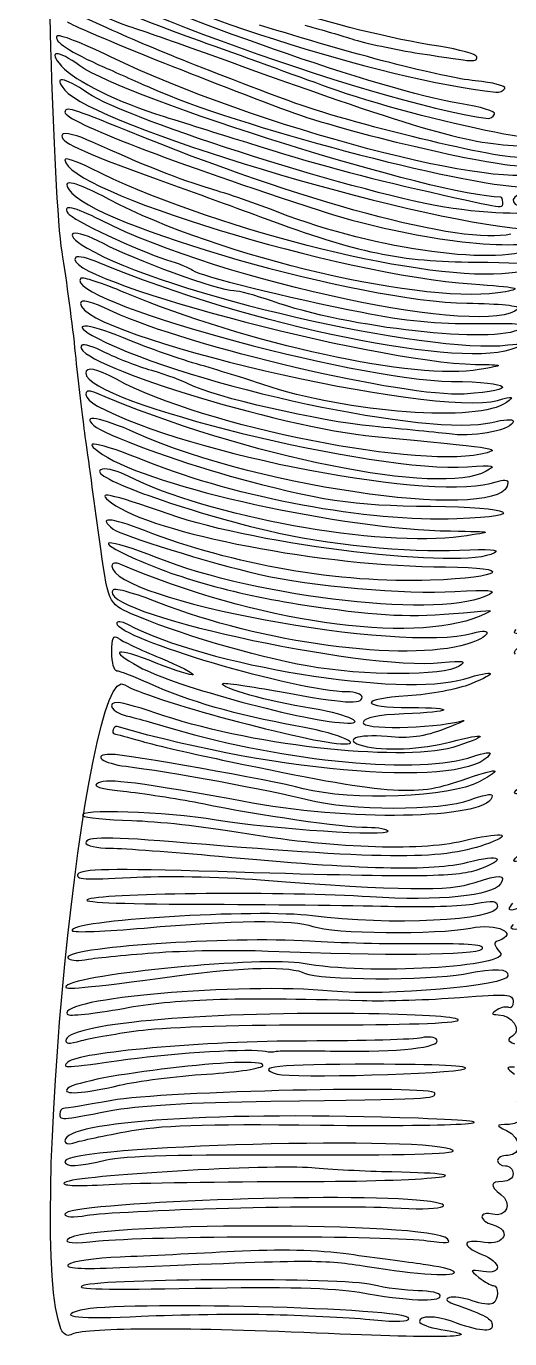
# Model space of a CAD drawing. Extents: x 131 to 482, y 16 to 824.
# Drawn here: x 130.6 to 204.8, y 18.7 to 220.3 of the extents above; entities that cross this region are included whole.
import ezdxf

# ---------------------------------------------------------------- set-up
doc = ezdxf.new("R2010")
doc.units = 0
doc.layers.add('Vrstva_1', color=7, linetype='CONTINUOUS')

msp = doc.modelspace()

# ---------------------------------------------------------------- linework, layer by layer
at = {"layer": 'Vrstva_1', "color": 7}
for points in [[(199.742888, 215.613524)], [(204.072695, 210.772176)], [(202.497965, 206.813027)], [(203.742884, 193.285786)], [(150.142881, 78.011093)], [(148.542866, 66.145011)], [(197.90085, 60.186444)], [(144.942866, 57.668598)], [(143.342878, 53.724756)], [(145.787562, 50.516674)], [(172.742888, 42.881556)], [(167.742884, 34.401373)], [(196.248677, 29.046614)], [(194.142875, 25.303011)]]:
    msp.add_lwpolyline(points, close=True, dxfattribs=at)
for points in [[(173.742809, 122.066391), (173.742866, 122.067439)], [(146.203631, 61.652098), (146.203631, 61.653543)], [(142.942881, 46.225701), (142.942881, 46.225559)], [(161.626428, 38.797427), (161.626428, 38.797795)], [(168.542878, 22.451584), (168.542878, 22.451471)], [(135.936913, 20.238746), (135.937225, 20.235005)]]:
    msp.add_lwpolyline(points, dxfattribs=at)
for points in [[(136.103108, 185.685704), (134.777826, 193.854643), (133.388623, 242.085713), (134.478629, 242.085713)], [(193.942891, 217.244183), (179.007483, 219.569584), (158.564415, 226.102535), (140.375061, 234.362721)], [(135.135814, 230.545304), (132.060336, 227.469827), (183.797751, 208.455902), (201.495662, 206.157515)], [(137.599971, 231.076035), (151.361949, 222.956249), (185.118695, 212.125691), (202.695653, 210.19062)], [(197.14519, 208.457688), (185.665414, 210.272598), (151.246097, 222.311906), (140.682478, 228.207402)], [(135.742825, 226.497373), (135.742825, 225.350816), (142.835136, 221.307704), (146.942821, 220.112646)], [(157.223373, 218.061099), (146.061077, 222.064384), (138.650519, 225.417203), (137.752248, 226.870639)], [(170.942831, 208.849521), (153.842746, 215.303159), (147.857165, 217.749798), (139.11421, 221.859666)], [(136.93108, 220.99337), (138.246752, 220.03132), (157.151174, 212.400964), (170.942831, 207.265238)], [(146.942821, 220.112646), (148.042834, 219.792614), (153.442834, 217.901339), (158.942812, 215.90983)], [(199.519914, 211.941099), (194.583521, 212.419616), (180.492752, 216.069902), (166.42931, 220.513408)], [(173.342869, 220.472504), (175.322869, 219.965896), (178.584752, 219.022469), (180.591483, 218.376028)], [(135.295744, 218.809672), (134.799029, 218.005994), (137.276056, 216.376526), (142.542828, 214.042365)], [(143.521234, 215.643175), (139.219347, 217.744186), (135.517867, 219.169106), (135.295744, 218.809672)], [(176.94284, 210.931909), (172.102853, 212.699083), (163.22908, 215.907222), (157.223373, 218.061099)], [(180.591483, 218.376028), (182.598214, 217.729559), (187.278214, 216.728419), (190.991486, 216.151228)], [(138.82434, 214.263553), (135.405729, 216.739956), (133.770138, 216.707556), (136.032043, 214.208277)], [(158.942812, 215.90983), (189.932519, 204.68863), (198.16039, 202.256192), (206.074522, 201.976072)], [(190.991486, 216.151228), (199.90364, 214.765909), (199.742888, 214.775773), (199.742888, 215.613524)], [(199.742888, 215.613439), (199.742888, 216.013691), (197.132888, 216.747524), (193.942891, 217.244183)], [(136.032043, 214.208277), (138.182462, 211.832079), (144.500037, 208.720091), (151.789555, 206.446252)], [(203.430932, 194.085723), (194.086466, 194.085723), (145.906617, 209.133156), (138.82434, 214.263553)], [(142.542828, 214.042365), (144.742825, 213.067332), (147.982825, 211.627814), (149.742828, 210.843439)], [(210.142834, 198.085861), (204.705048, 194.571694), (165.52296, 204.897657), (143.521234, 215.643175)], [(140.056362, 210.06034), (136.345215, 212.564948), (134.634903, 212.784633), (136.518752, 210.514734)], [(204.072695, 210.772176), (204.305987, 211.149723), (202.257303, 211.675748), (199.519914, 211.941099)], [(136.518752, 210.514734), (140.952818, 205.172022), (189.385716, 190.52314), (206.942831, 189.214469)], [(196.142831, 192.335924), (182.838932, 194.276409), (146.36444, 205.803071), (140.056362, 210.06034)], [(149.742828, 210.843439), (162.810913, 205.019433), (197.155877, 195.90069), (207.229272, 195.580545)], [(208.562122, 204.577654), (220.384466, 199.86018), (191.207628, 205.723616), (176.94284, 210.931909)], [(202.695653, 210.19062), (203.219694, 210.132794), (203.839376, 210.394715), (204.072695, 210.772176)], [(146.142828, 204.244951), (137.603203, 207.734485), (136.542818, 208.051597), (136.542818, 207.115795)], [(206.859436, 200.189169), (204.066034, 199.630488), (179.984869, 205.437033), (170.942831, 208.849521)], [(202.497965, 206.813027), (202.745146, 207.21308), (200.336434, 207.953178), (197.14519, 208.457688)], [(136.542818, 207.115795), (136.542818, 205.730107), (153.299628, 199.269638), (175.742821, 192.002513)], [(151.789555, 206.446252), (155.503877, 205.287647), (161.242872, 203.48606), (164.542881, 202.442769)], [(170.942831, 207.265238), (179.464995, 204.091767), (201.647798, 198.886961), (206.707895, 198.873609)], [(201.495662, 206.157515), (201.799706, 206.118113), (202.250727, 206.412917), (202.497965, 206.813027)], [(136.148774, 203.69537), (135.508825, 202.659931), (138.596973, 201.201109), (150.56805, 196.883745)], [(140.774944, 202.528658), (138.465445, 203.586009), (136.402702, 204.106252), (136.148774, 203.69537)], [(205.011558, 188.390608), (197.581839, 186.648009), (173.014362, 193.264469), (146.142828, 204.244951)], [(158.912311, 195.347282), (154.460443, 196.647307), (148.250443, 199.106135), (140.774944, 202.528658)], [(164.542881, 202.442769), (174.883385, 199.173543), (182.207996, 197.192353), (192.542888, 194.869106)], [(140.458938, 198.528236), (138.305061, 199.61966), (136.542818, 200.202406), (136.542818, 199.823187)], [(136.542818, 199.823187), (136.542818, 195.055767), (178.868869, 182.111613), (198.942809, 180.740013)], [(203.616629, 182.315452), (190.357177, 181.275676), (158.230551, 189.52268), (140.458938, 198.528236)], [(143.327713, 193.722888), (138.118314, 196.486526), (135.999048, 196.996904), (137.168453, 195.206173)], [(150.56805, 196.883745), (156.274191, 194.825849), (163.713804, 192.110882), (167.100554, 190.850485)], [(137.168453, 195.206173), (140.745521, 189.728646), (181.933206, 177.982384), (198.24404, 177.788154)], [(204.142825, 179.537244), (192.570299, 177.263178), (160.059152, 184.846677), (143.327713, 193.722888)], [(169.394207, 191.714117), (166.032403, 193.01057), (161.315524, 194.645509), (158.912311, 195.347282)], [(192.542888, 194.869106), (204.459795, 192.190252), (203.742884, 192.291591), (203.742884, 193.285786)], [(203.742884, 193.285701), (203.742884, 193.725723), (203.602569, 194.085723), (203.430932, 194.085723)], [(207.911344, 194.980535), (204.850295, 194.405102), (204.437628, 193.099351), (207.095618, 192.39942)], [(142.02936, 190.543209), (137.927571, 192.621742), (136.123858, 193.010825), (136.975102, 191.633499)], [(136.975102, 191.633499), (137.612699, 190.601802), (147.696979, 185.835231), (152.142809, 184.464113)], [(209.012264, 186.421011), (203.568129, 183.330085), (184.543943, 185.87177), (169.394207, 191.714117)], [(175.742821, 192.002513), (188.405666, 187.902283), (203.856724, 185.73738), (209.555127, 187.26497)], [(207.095618, 192.39942), (211.120248, 191.339603), (203.285146, 191.294277), (196.142831, 192.335924)], [(206.139606, 176.971181), (201.59839, 172.374123), (160.868869, 180.996491), (142.02936, 190.543209)], [(167.100554, 190.850485), (181.353691, 185.546154), (188.170929, 184.127017), (199.501801, 184.105644)], [(142.440554, 186.941027), (137.854352, 189.422277), (135.659741, 188.825499), (139.937845, 186.260513)], [(138.172598, 170.085713), (137.748223, 174.26571), (136.816957, 181.28571), (136.103108, 185.685704)], [(139.937845, 186.260513), (151.576702, 179.282239), (192.241451, 169.906961), (204.542821, 171.365783)], [(162.457744, 179.685723), (160.239124, 179.685723), (146.943955, 184.50462), (142.440554, 186.941027)], [(138.22124, 184.830803), (135.094598, 181.704132), (183.538522, 168.72035), (199.557672, 168.391616)], [(141.819993, 183.994809), (140.102425, 184.71634), (138.482991, 185.092554), (138.22124, 184.830803)], [(205.742812, 170.948013), (198.271026, 167.446375), (165.091357, 174.218428), (141.819993, 183.994809)], [(152.142809, 184.464113), (153.902812, 183.921307), (155.705448, 183.192548), (156.148702, 182.844595)], [(199.501801, 184.105644), (210.323996, 184.085802), (212.746286, 183.031398), (203.616629, 182.315452)], [(138.99816, 181.607726), (135.826248, 178.435786), (180.75181, 165.936132), (195.899306, 165.776117)], [(145.796916, 179.385647), (142.306673, 180.856857), (139.24724, 181.856778), (138.99816, 181.607726)], [(156.148702, 182.844595), (157.212006, 182.009934), (170.629999, 178.6752), (182.142828, 176.384381)], [(168.232428, 178.121792), (165.785136, 178.981965), (163.186532, 179.685723), (162.457744, 179.685723)], [(198.942809, 180.740013), (206.113385, 180.250072), (206.874459, 180.074013), (204.142825, 179.537244)], [(143.942831, 176.472964), (140.432122, 178.108044), (138.942828, 178.486072), (138.942828, 177.742205)], [(138.942828, 177.742205), (138.942828, 172.758331), (193.167105, 160.150309), (202.948106, 162.859918)], [(200.142828, 167.582636), (190.500866, 165.859427), (164.478053, 171.511143), (145.796916, 179.385647)], [(206.542834, 173.856586), (202.387555, 171.457398), (180.149703, 173.933121), (168.232428, 178.121792)], [(198.24404, 177.788154), (203.285089, 177.72806), (206.553294, 177.389943), (206.139606, 176.971181)], [(197.833952, 163.836227), (188.901105, 163.267427), (155.460365, 171.10885), (143.942831, 176.472964)], [(182.142828, 176.384381), (188.636916, 175.09218), (193.813432, 174.587102), (199.742831, 174.667096)], [(145.555234, 172.451594), (139.846796, 174.886838), (136.751958, 174.844431), (141.523716, 172.396318)], [(199.742831, 174.667096), (206.444047, 174.757521), (207.819247, 174.593679), (206.542834, 173.856586)], [(142.665284, 170.229628), (140.972661, 171.091786), (139.378938, 171.588359), (139.123706, 171.333128)], [(141.523716, 172.396318), (155.886242, 165.027883), (192.848491, 157.14411), (202.064547, 159.483402)], [(156.742021, 168.46302), (153.551599, 169.393011), (148.517552, 171.18788), (145.555234, 172.451594)], [(204.542821, 171.365783), (206.735647, 171.62572), (206.995867, 171.535294), (205.742812, 170.948013)], [(139.123706, 171.333128), (136.663319, 168.87274), (169.334254, 158.691487), (184.142812, 157.303814)], [(139.672947, 157.285701), (139.272129, 160.145717), (138.596973, 165.905717), (138.172598, 170.085713)], [(149.879968, 167.435603), (147.604541, 168.110164), (144.357936, 169.367471), (142.665284, 170.229628)], [(144.433905, 166.104113), (141.344651, 167.783613), (139.742821, 168.101036), (139.742821, 167.033735)], [(155.680163, 165.319115), (154.76548, 165.80863), (152.155395, 166.761043), (149.879968, 167.435603)], [(166.942834, 165.289011), (164.522812, 166.104709), (159.932472, 167.53303), (156.742021, 168.46302)], [(199.557672, 168.391616), (204.142825, 168.297506), (204.142825, 168.297506), (200.142828, 167.582636)], [(139.742821, 167.033735), (139.742821, 162.571294), (184.2721, 151.637159), (198.310116, 152.652557)], [(201.342818, 154.819134), (191.740173, 152.062838), (157.928604, 158.767654), (144.433905, 166.104113)], [(183.742815, 158.876164), (175.782025, 159.60532), (159.275089, 163.395156), (155.680163, 165.319115)], [(195.899306, 165.776117), (205.27158, 165.677187), (206.553719, 164.391477), (197.833952, 163.836227)], [(141.142825, 164.05954), (139.069763, 164.943865), (139.409212, 163.120422), (141.528818, 161.986025)], [(201.192299, 151.968557), (194.235653, 148.10828), (164.500305, 154.095506), (141.142825, 164.05954)], [(204.310437, 162.54805), (200.188749, 159.422825), (179.939883, 160.908094), (166.942834, 165.289011)], [(202.948106, 162.859918), (205.378957, 163.533345), (205.556321, 163.492753), (204.310437, 162.54805)], [(141.528818, 161.986025), (155.624604, 154.442183), (193.959445, 147.148639), (202.742821, 150.339487)], [(147.481858, 157.823546), (141.885672, 160.332208), (138.936903, 160.856787), (140.99616, 158.977332)], [(205.342815, 159.662551), (205.342815, 158.394359), (199.793231, 157.200208), (195.992623, 157.650605)], [(202.064547, 159.483402), (203.867609, 159.941055), (205.342815, 160.021729), (205.342815, 159.662551)], [(141.796097, 141.868375), (141.029184, 147.487918), (140.073766, 154.425713), (139.672947, 157.285701)], [(140.99616, 158.977332), (142.382047, 157.712457), (154.05971, 153.391635), (161.927892, 151.232457)], [(204.542821, 150.201439), (204.542821, 144.103635), (166.858135, 149.137512), (147.481858, 157.823546)], [(195.992623, 157.650605), (193.875228, 157.901471), (188.362834, 158.453008), (183.742815, 158.876164)], [(184.142812, 157.303814), (202.267848, 155.605351), (203.474642, 155.43102), (201.342818, 154.819134)], [(149.07867, 153.470608), (141.336998, 156.574772), (138.560037, 157.02154), (142.319883, 154.557978)], [(142.319883, 154.557978), (150.082588, 149.47166), (179.09411, 143.08628), (195.742834, 142.799669)], [(196.703666, 144.667956), (182.852821, 144.178894), (163.186362, 147.813902), (149.07867, 153.470608)], [(142.289127, 152.290913), (139.073902, 151.595433), (153.523621, 146.228287), (167.694639, 142.854378)], [(146.264122, 151.222762), (144.81834, 151.9704), (143.029565, 152.451071), (142.289127, 152.290913)], [(197.342821, 141.94474), (184.943486, 140.185361), (158.222018, 145.039096), (146.264122, 151.222762)], [(161.927892, 151.232457), (175.781344, 147.4308), (180.529631, 146.715789), (192.699842, 146.598633)], [(198.310116, 152.652557), (202.48793, 152.954759), (202.825281, 152.874794), (201.192299, 151.968557)], [(202.742821, 150.339487), (203.83759, 150.737187), (204.542821, 150.683131), (204.542821, 150.201439)], [(152.542834, 145.370296), (143.251971, 148.632633), (141.034938, 149.072343), (143.685105, 147.127068)], [(143.685105, 147.127068), (150.192119, 142.350775), (176.155659, 137.360438), (194.942812, 137.27503)], [(202.457543, 139.429814), (197.744207, 136.792091), (166.323039, 140.531613), (152.542834, 145.370296)], [(192.699842, 146.598633), (205.24193, 146.477877), (208.156768, 145.072346), (196.703666, 144.667956)], [(148.742821, 142.86342), (143.387977, 144.941556), (141.500954, 145.028891), (143.942831, 143.085657)], [(150.707571, 138.674721), (142.77541, 141.839575), (140.216292, 141.676016), (147.443391, 138.466091)], [(146.72753, 130.086454), (143.190488, 131.651065), (143.190488, 131.651065), (141.796097, 141.868375)], [(143.942831, 143.085657), (145.15433, 142.12148), (158.920135, 137.853184), (166.234003, 136.173912)], [(192.650576, 135.22955), (178.704771, 134.735272), (162.368141, 137.575587), (148.742821, 142.86342)], [(167.694639, 142.854378), (176.511407, 140.755266), (189.345634, 139.442995), (197.085832, 139.849257)], [(195.742834, 142.799669), (202.542809, 142.682598), (202.542809, 142.682598), (197.342821, 141.94474)], [(197.085832, 139.849257), (201.68856, 140.090769), (203.399949, 139.957257), (202.457543, 139.429814)], [(145.142821, 137.651953), (144.309521, 138.011953), (143.742818, 137.913307), (143.742818, 137.40874)], [(143.742818, 137.40874), (143.742818, 132.226781), (188.015958, 123.989272), (199.142821, 127.100948)], [(200.142828, 129.6828), (189.917694, 125.344205), (165.414705, 128.894542), (145.142821, 137.651953)], [(147.443391, 138.466091), (155.155414, 135.040819), (165.086368, 132.474387), (176.542815, 130.946003)], [(201.703045, 133.052372), (194.976714, 129.275235), (166.357565, 132.430564), (150.707571, 138.674721)], [(194.942812, 137.27503), (205.765688, 137.225707), (203.978529, 135.631049), (192.650576, 135.22955)], [(166.234003, 136.173912), (174.378875, 134.303868), (188.798491, 133.026094), (196.403023, 133.500529)], [(143.951448, 133.761005), (140.659347, 130.468904), (181.800544, 121.339672), (194.35468, 122.576542)], [(150.933095, 131.786617), (147.402459, 133.181802), (144.260708, 134.070265), (143.951448, 133.761005)], [(196.403023, 133.500529), (201.613584, 133.825578), (202.888097, 133.717946), (201.703045, 133.052372)], [(198.2473, 125.411528), (188.843391, 122.59406), (166.617332, 125.588693), (150.933095, 131.786617)], [(205.690088, 123.87223), (203.744755, 125.817562), (224.623338, 130.884746), (236.943048, 131.457231)], [(144.542869, 128.57451), (144.542869, 129.032957), (145.192031, 128.994605), (146.155017, 128.479266)], [(173.742866, 122.067439), (165.67501, 123.512315), (153.255492, 127.198828), (146.72753, 130.086454)], [(176.542815, 130.946003), (186.454522, 129.623698), (190.36605, 129.52885), (199.342834, 130.393077)], [(199.342834, 130.393077), (202.542809, 130.701146), (202.542809, 130.701146), (200.142828, 129.6828)], [(213.742919, 129.309109), (208.966286, 127.244721), (204.433291, 126.296901), (205.782894, 127.64469)], [(179.854277, 118.085726), (172.262925, 118.085726), (144.542869, 126.319606), (144.542869, 128.57451)], [(146.155017, 128.479266), (158.046299, 122.115231), (188.246614, 117.187795), (197.778393, 120.056428)], [(199.142821, 127.100948), (202.576796, 128.061269), (201.724447, 126.453317), (198.2473, 125.411528)], [(150.56394, 122.506781), (144.330129, 125.000674), (142.96553, 124.704113), (147.923666, 121.932964)], [(143.742875, 124.183672), (143.742875, 126.377745), (143.985804, 126.895351), (144.742881, 126.314674)], [(144.742881, 126.314674), (145.292888, 125.892822), (148.177083, 124.532957), (151.152214, 123.292715)], [(135.937225, 20.235005), (130.607637, 33.243562), (139.580141, 123.700479), (145.751448, 119.177943)], [(144.519171, 121.285701), (144.092217, 121.285701), (143.742875, 122.58978), (143.742875, 124.183672)], [(151.152214, 123.292715), (154.127373, 122.052472), (156.41204, 120.888227), (156.229291, 120.705477)], [(149.519174, 119.367326), (147.196125, 120.422438), (144.946125, 121.285701), (144.519171, 121.285701)], [(147.923666, 121.932964), (153.220938, 118.972233), (174.049546, 113.351102), (179.942888, 113.291745)], [(156.229291, 120.705477), (156.046456, 120.522643), (153.497146, 121.333294), (150.56394, 122.506781)], [(197.056522, 122.049383), (194.593895, 120.492312), (182.485735, 120.501694), (173.742809, 122.066391)], [(194.35468, 122.576542), (197.76816, 122.912844), (198.267908, 122.815219), (197.056522, 122.049383)], [(197.778393, 120.056428), (202.712009, 121.541244), (203.254815, 121.115877), (198.776075, 119.274661)], [(145.751448, 119.177943), (148.619259, 117.076337), (174.491439, 110.085704), (179.401697, 110.085704)], [(171.942866, 112.890444), (162.932462, 114.500409), (155.522217, 116.640765), (149.519174, 119.367326)], [(174.181499, 115.582706), (168.010362, 116.527408), (160.140535, 118.750025), (160.762938, 119.372428)], [(160.762938, 119.372428), (160.931599, 119.54109), (164.980607, 118.960668), (169.760585, 118.082466)], [(198.776075, 119.274661), (196.887804, 118.498394), (192.559952, 117.687487), (189.158632, 117.47262)], [(169.760585, 118.082466), (179.514459, 116.290431), (182.142884, 116.121288), (182.142884, 117.285704)], [(182.142884, 117.285704), (182.142884, 117.725726), (181.113001, 118.085726), (179.854277, 118.085726)], [(189.158632, 117.47262), (181.509568, 116.989512), (181.775741, 115.685773), (189.523423, 115.685773)], [(144.742881, 116.464876), (142.826151, 116.504844), (143.759146, 114.91251), (145.942872, 114.416872)], [(151.742869, 114.430365), (148.442888, 115.53789), (145.292888, 116.453424), (144.742881, 116.464876)], [(179.942888, 113.291745), (183.096147, 113.259997), (179.178695, 114.81772), (174.181499, 115.582706)], [(189.523423, 115.685773), (196.882645, 115.685773), (196.186173, 114.975921), (188.555335, 114.699118)], [(145.942872, 114.416872), (147.152869, 114.142195), (150.399445, 113.245058), (153.157499, 112.423153)], [(196.843725, 109.775679), (189.327719, 107.214718), (166.099924, 109.61212), (151.742869, 114.430365)], [(182.313303, 113.399773), (181.938818, 112.273483), (192.719174, 112.418306), (197.342878, 113.6016)], [(188.555335, 114.699118), (184.462872, 114.550583), (182.564623, 114.155518), (182.313303, 113.399773)], [(197.342878, 113.6016), (198.442891, 113.88308), (197.362721, 113.361222), (194.942869, 112.441606)], [(143.942888, 112.285701), (143.832903, 111.95572), (143.917376, 111.66789), (144.131108, 111.646091)], [(144.542869, 112.76898), (144.3229, 112.833043), (144.052872, 112.615625), (143.942888, 112.285701)], [(144.131108, 111.646091), (144.344557, 111.623414), (146.234642, 111.112498), (148.331117, 110.508746)], [(201.765804, 108.522794), (198.538418, 103.300809), (169.639829, 105.445191), (144.542869, 112.76898)], [(153.157499, 112.423153), (170.280828, 107.320224), (191.2633, 105.376195), (199.15708, 108.161291)], [(179.401697, 110.085704), (182.515215, 110.085704), (177.875269, 111.830485), (171.942866, 112.890444)], [(185.980116, 111.211569), (181.418094, 111.65332), (178.972248, 110.693395), (182.351883, 109.787584)], [(194.942869, 112.441606), (191.574998, 111.161934), (189.472569, 110.873395), (185.980116, 111.211569)], [(195.767467, 110.420135), (201.2497, 111.842192), (201.851354, 111.481965), (196.843725, 109.775679)], [(148.331117, 110.508746), (150.427593, 109.905024), (156.462866, 108.50777), (161.742875, 107.403761)], [(182.351883, 109.787584), (185.421436, 108.964885), (191.209385, 109.237776), (195.767467, 110.420135)], [(199.15708, 108.161291), (200.83485, 108.753222), (202.008762, 108.915902), (201.765804, 108.522794)], [(143.563102, 108.485858), (140.510642, 108.485858), (142.352765, 107.065191), (145.942872, 106.65051)], [(173.127634, 103.216876), (167.884503, 104.584734), (145.995029, 108.485858), (143.563102, 108.485858)], [(161.742875, 107.403761), (186.084573, 102.314069), (190.208415, 101.976066), (197.342878, 104.48572)], [(145.942872, 106.65051), (152.007851, 105.949984), (168.507473, 102.915524), (173.742866, 101.537773)], [(197.342878, 104.48572), (203.093779, 106.508693), (204.116207, 106.434), (200.142884, 104.281342)], [(141.682541, 104.091109), (140.566768, 103.602444), (141.767297, 103.236973), (146.043247, 102.763559)], [(165.342875, 101.01155), (147.388201, 104.270939), (143.306283, 104.802236), (141.682541, 104.091109)], [(200.142884, 104.281342), (195.737051, 101.89423), (180.499017, 101.293795), (173.127634, 103.216876)], [(211.238623, 104.014715), (205.492853, 101.716072), (203.702944, 101.912145), (207.782906, 104.39331)], [(146.043247, 102.763559), (149.288434, 102.404268), (154.536497, 101.574737), (157.705603, 100.920132)], [(157.705603, 100.920132), (166.167587, 99.172261), (179.26056, 97.287024), (182.937606, 97.287024)], [(202.142869, 102.156973), (202.142869, 98.67308), (181.725454, 98.037581), (165.342875, 101.01155)], [(173.742866, 101.537773), (180.304305, 99.811077), (194.231571, 99.800957), (198.742881, 101.520765)], [(198.742881, 101.520765), (200.612869, 102.233197), (202.142869, 102.519468), (202.142869, 102.156973)], [(159.742891, 98.401606), (151.921933, 99.694885), (138.209193, 100.154098), (139.276154, 99.087024)], [(139.276154, 99.087024), (139.606135, 98.757043), (142.996144, 98.412831), (146.809508, 98.322123)], [(146.809508, 98.322123), (150.622843, 98.231414), (157.976396, 97.426942), (163.150673, 96.534369)], [(186.143845, 96.687043), (186.145432, 95.804107), (168.534799, 96.94783), (159.742891, 98.401606)], [(182.937606, 97.287024), (184.7005, 97.287024), (186.143306, 97.016882), (186.143845, 96.687043)], [(155.292554, 94.871849), (143.120188, 95.879849), (139.742878, 95.88342), (139.742878, 94.888857)], [(139.742878, 94.888857), (139.742878, 94.448863), (141.452878, 94.078318), (143.542891, 94.065449)], [(201.688021, 94.86618), (194.786425, 92.242205), (187.011984, 92.242942), (155.292554, 94.871849)], [(163.150673, 96.534369), (177.129218, 94.123106), (190.825036, 93.599348), (197.660443, 95.214671)], [(197.660443, 95.214671), (203.38878, 96.568356), (205.650374, 96.37268), (201.688021, 94.86618)], [(143.542891, 94.065449), (145.632875, 94.051276), (153.102875, 93.502091), (160.142888, 92.842186)], [(160.142888, 92.842186), (181.842384, 90.808129), (193.104261, 90.536598), (198.342884, 91.921181)], [(198.342884, 91.921181), (203.45154, 93.271408), (204.648242, 92.407805), (199.942872, 90.766488)], [(211.30844, 94.128293), (206.085861, 91.760287), (204.190588, 91.36114), (206.323461, 93.078482)], [(160.058699, 90.472734), (143.435429, 90.980702), (139.045754, 90.902523), (138.543256, 90.08949)], [(199.942872, 90.766488), (196.558872, 89.586113), (190.526377, 89.541666), (160.058699, 90.472734)], [(138.543256, 90.08949), (138.038831, 89.273282), (139.663168, 89.170724), (146.627439, 89.579055)], [(146.627439, 89.579055), (151.420938, 89.860252), (160.382869, 89.698677), (166.542866, 89.220246)], [(166.542866, 89.220246), (188.287007, 87.531506), (195.464869, 87.443745), (199.495962, 88.817272)], [(199.495962, 88.817272), (203.265048, 90.101537), (204.303266, 90.042803), (203.409048, 88.595887)], [(183.379385, 86.59817), (170.669146, 87.439294), (143.443706, 87.212778), (140.142875, 86.238397)], [(203.409048, 88.595887), (202.263058, 86.741631), (193.866412, 85.904164), (183.379385, 86.59817)], [(210.878992, 86.820038), (204.944236, 84.188296), (203.922431, 83.974365), (205.317927, 85.655849)], [(174.542888, 83.681178), (166.103864, 84.796299), (136.699064, 82.977761), (137.673558, 81.400989)], [(140.142875, 86.238397), (138.579568, 85.776945), (144.436286, 85.510403), (156.942884, 85.473893)], [(156.942884, 85.473893), (167.502875, 85.442995), (180.642875, 85.298712), (186.142881, 85.153323)], [(202.942891, 85.07058), (202.942891, 82.95463), (186.229225, 82.136948), (174.542888, 83.681178)], [(186.142881, 85.153323), (191.642888, 85.007906), (197.672888, 85.190457), (199.542875, 85.559159)], [(199.542875, 85.559159), (202.286642, 86.100094), (202.942891, 86.005786), (202.942891, 85.07058)], [(148.680544, 81.812523), (162.085187, 83.030967), (171.810686, 83.1276), (174.592409, 82.069909)], [(137.673558, 81.400989), (137.863196, 81.09428), (142.816258, 81.279383), (148.680544, 81.812523)], [(174.592409, 82.069909), (177.556881, 80.942825), (193.604009, 80.775269), (198.809779, 81.817058)], [(198.809779, 81.817058), (202.845691, 82.624734), (206.399826, 80.974403), (203.037908, 79.853754)], [(208.287417, 82.427357), (206.480217, 81.38778), (204.102629, 81.321789), (205.409458, 82.34742)], [(174.142891, 79.779742), (161.792906, 80.582343), (136.006843, 78.800343), (136.988425, 77.212091)], [(191.591609, 79.374529), (186.174799, 79.325773), (178.322888, 79.508041), (174.142891, 79.779742)], [(200.555666, 78.578589), (201.20188, 79.224803), (198.785769, 79.439329), (191.591609, 79.374529)], [(203.037908, 79.853754), (202.302488, 79.608557), (202.376217, 79.156885), (203.322251, 78.111553)], [(173.091095, 76.372271), (167.181511, 77.491134), (138.456884, 74.753065), (136.739089, 72.907172)], [(136.988425, 77.212091), (137.217464, 76.841461), (138.380944, 76.722888), (139.573905, 76.948469)], [(139.573905, 76.948469), (140.766837, 77.174107), (145.522891, 77.652369), (150.142881, 78.011093)], [(150.142881, 78.011121), (154.762872, 78.369846), (162.682872, 78.490998), (167.742884, 78.280413)], [(167.742884, 78.280413), (185.621958, 77.536063), (199.640529, 77.663452), (200.555666, 78.578589)], [(203.322251, 78.111553), (205.391458, 75.825071), (182.835587, 74.527398), (173.091095, 76.372271)], [(153.742881, 74.471556), (164.159524, 75.875386), (171.247243, 76.010287), (173.422522, 74.846126)], [(173.422522, 74.846126), (175.370576, 73.803572), (192.309143, 73.736306), (197.742875, 74.749465)], [(197.742875, 74.749465), (202.911426, 75.713272), (204.542878, 75.645043), (204.542878, 74.465121)], [(177.490551, 72.116561), (163.20354, 73.469962), (135.370636, 71.03262), (136.897659, 68.56183)], [(136.739089, 72.907172), (136.111584, 72.232894), (139.326469, 72.528661), (153.742881, 74.471556)], [(204.542878, 74.465121), (204.542878, 72.946573), (185.85508, 71.324164), (177.490551, 72.116561)], [(145.509284, 69.476967), (153.464066, 70.952088), (162.096837, 71.235043), (182.142884, 70.677723)], [(182.142884, 70.677723), (185.882888, 70.573691), (192.632888, 70.787424), (197.142866, 71.152781)], [(197.142866, 71.152781), (204.477936, 71.746838), (205.342872, 71.67858), (205.342872, 70.505575)], [(183.167921, 68.649846), (159.25845, 69.046299), (137.568138, 67.212822), (136.751647, 64.726328)], [(136.897659, 68.56183), (137.105722, 68.225414), (140.980796, 68.637231), (145.509284, 69.476967)], [(196.923266, 67.654006), (197.21118, 68.119852), (191.887688, 68.50525), (183.167921, 68.649846)], [(202.90468, 69.248126), (201.921823, 68.626346), (201.943423, 68.511288), (203.044995, 68.500913)], [(204.70468, 69.588652), (204.353666, 69.805502), (203.543666, 69.652431), (202.90468, 69.248126)], [(205.342872, 70.505575), (205.342872, 69.784328), (205.055694, 69.371717), (204.70468, 69.588652)], [(148.542866, 66.145096), (152.282869, 66.615647), (164.592771, 66.976611), (175.898217, 66.947301)], [(175.898217, 66.947301), (188.079058, 66.915553), (196.644932, 67.203553), (196.923266, 67.654006)], [(203.044995, 68.500913), (205.086336, 68.481071), (206.727936, 66.144643), (205.313902, 65.270721)], [(136.751647, 64.726328), (136.516371, 64.009984), (137.108784, 63.959811), (139.089747, 64.528186)], [(139.089747, 64.528186), (140.548966, 64.94692), (144.802891, 65.674517), (148.542866, 66.145011)], [(191.311631, 64.947912), (190.29045, 64.69166), (182.319738, 64.472258), (173.598922, 64.460494)], [(178.196321, 62.902913), (187.697146, 62.722346), (194.368598, 63.471827), (193.647436, 64.63868)], [(193.647436, 64.63868), (193.383814, 65.065068), (192.332812, 65.204192), (191.311631, 64.947912)], [(205.313902, 65.270721), (204.382834, 64.695288), (204.426403, 64.483172), (205.565335, 64.046098)], [(173.598922, 64.460494), (157.932204, 64.440652), (138.538012, 62.722431), (136.982869, 61.218964)], [(146.203631, 61.653543), (153.642478, 62.695304), (165.193829, 63.364054), (167.342888, 62.877402)], [(167.342888, 62.877402), (167.782881, 62.777906), (168.502881, 62.779323), (168.942875, 62.880236)], [(168.942875, 62.880236), (169.382869, 62.981717), (173.546935, 62.992205), (178.196321, 62.902913)], [(136.982869, 61.218964), (135.98204, 60.251443), (136.312645, 60.266976), (146.203631, 61.652098)], [(166.942891, 60.725792), (166.942891, 62.387206), (139.026932, 59.095474), (136.982869, 57.193087)], [(158.342888, 59.376359), (163.172642, 59.685222), (166.942891, 60.276756), (166.942891, 60.725792)], [(183.700862, 60.887792), (169.08594, 60.887792), (165.382815, 60.504208), (169.142888, 59.387159)], [(197.90085, 60.186444), (198.99987, 60.626268), (193.677029, 60.889153), (183.700862, 60.887792)], [(144.942866, 57.668598), (147.582884, 58.305487), (153.612884, 59.073959), (158.342888, 59.376359)], [(169.142888, 59.387159), (171.369303, 58.725723), (195.958352, 59.409836), (197.90085, 60.186444)], [(205.542658, 60.463219), (204.209297, 60.440542), (204.209297, 60.38725), (205.542658, 59.375055)], [(136.982869, 57.193087), (135.841697, 56.130917), (139.466217, 56.347483), (144.942866, 57.668598)], [(193.342881, 56.439071), (193.342881, 57.683565), (151.679769, 56.75451), (143.742875, 55.333077)], [(143.742875, 55.333077), (140.002872, 54.663222), (136.672872, 54.108595), (136.342891, 54.100431)], [(143.342878, 53.724756), (147.634106, 54.555307), (155.805568, 55.047713), (168.142881, 55.219153)], [(168.142881, 55.219153), (193.028151, 55.564838), (193.342881, 55.580031), (193.342881, 56.439071)], [(205.942654, 55.222016), (207.947543, 54.286413), (207.079716, 51.692031), (204.742636, 51.634517)], [(136.342891, 54.100431), (136.012881, 54.091928), (135.742881, 53.72572), (135.742881, 53.285726)], [(135.742881, 53.285726), (135.742881, 52.258195), (135.776047, 52.260123), (143.342878, 53.724756)], [(190.742888, 52.587071), (160.458582, 53.689946), (136.542875, 52.171313), (136.542875, 49.145556)], [(175.791634, 51.543156), (198.058711, 51.295691), (207.708043, 51.969317), (190.742888, 52.587071)], [(137.739379, 48.773622), (138.397442, 49.026189), (142.019127, 49.810592), (145.787562, 50.516674)], [(145.787562, 50.516674), (151.322094, 51.553786), (157.089946, 51.751077), (175.791634, 51.543156)], [(204.742636, 51.634517), (202.58221, 51.581792), (202.57501, 51.564784), (204.342639, 50.712265)], [(204.342639, 50.712265), (206.619171, 49.61435), (206.761754, 46.888668), (204.542765, 46.888668)], [(196.124491, 47.621169), (193.770658, 49.966044), (136.542875, 48.385871), (136.542875, 45.975969)], [(136.542875, 49.145556), (136.542875, 48.688526), (137.081316, 48.521169), (137.739379, 48.773622)], [(142.942881, 46.225559), (145.297508, 46.814769), (155.254229, 47.077228), (171.724513, 46.98445)], [(171.724513, 46.98445), (188.053943, 46.892324), (196.631354, 47.116261), (196.124491, 47.621169)], [(204.542765, 46.888668), (203.662749, 46.888668), (202.942749, 46.528668), (202.942749, 46.088674)], [(136.542875, 45.975969), (136.542875, 45.05468), (138.580985, 45.134192), (142.942881, 46.225701)], [(174.427007, 44.972107), (168.336828, 45.569225), (138.183086, 43.801569), (136.542875, 42.751247)], [(186.742891, 44.34429), (182.672878, 44.42451), (177.130721, 44.706983), (174.427007, 44.972107)], [(202.942749, 46.088674), (202.942749, 45.648652), (203.482749, 45.288652), (204.142768, 45.288652)], [(204.142768, 45.288652), (204.802758, 45.288652), (205.342758, 44.748652), (205.342758, 44.088661)], [(136.542875, 42.751247), (135.755184, 42.246907), (138.09164, 42.136526), (143.342878, 42.43011)], [(143.342878, 42.43011), (147.742872, 42.676157), (160.972872, 42.879317), (172.742888, 42.881556)], [(172.742888, 42.881556), (192.601621, 42.881556), (203.419763, 44.015726), (186.742891, 44.34429)], [(203.742771, 42.888671), (201.794377, 42.888671), (201.699757, 42.188995), (203.472629, 40.892598)], [(205.342758, 44.088661), (205.342758, 43.422038), (204.631659, 42.888671), (203.742771, 42.888671)], [(191.612245, 39.923575), (180.65325, 41.248772), (136.542875, 39.610063), (136.542875, 37.877726)], [(203.472629, 40.892598), (205.292273, 39.561931), (204.334843, 37.283613), (202.191568, 37.844107)], [(139.942891, 37.695175), (141.812878, 38.033093), (151.570466, 38.529099), (161.626428, 38.797427)], [(161.626428, 38.797795), (171.682362, 39.066236), (183.022362, 39.083556), (186.826428, 38.836063)], [(186.826428, 38.836063), (194.03221, 38.368063), (197.659593, 39.192293), (191.612245, 39.923575)], [(136.542875, 37.877726), (136.542875, 37.377184), (137.807155, 37.309266), (139.942891, 37.695175)], [(195.259045, 34.063767), (192.655026, 36.743839), (139.54862, 36.676885), (136.9573, 33.990066)], [(202.191568, 37.844107), (201.28468, 38.081083), (200.542654, 37.915257), (200.542654, 37.475291)], [(200.542654, 37.475291), (200.542654, 37.035298), (201.262654, 36.486992), (202.142642, 36.256904)], [(141.742891, 33.757058), (144.822875, 34.093304), (156.522875, 34.383203), (167.742884, 34.401373)], [(167.742884, 34.401402), (178.962866, 34.418409), (189.942866, 34.146283), (192.142891, 33.794192)], [(202.142642, 36.256904), (205.181977, 35.462098), (204.106003, 33.020334), (200.942651, 33.533717)], [(136.9573, 33.990066), (136.386686, 33.398447), (137.819259, 33.328687), (141.742891, 33.757058)], [(180.142872, 31.696583), (175.389454, 32.347786), (169.408919, 32.49309), (162.542869, 32.124104)], [(192.142891, 33.794192), (195.125675, 33.316838), (195.918129, 33.385408), (195.259045, 34.063767)], [(200.942651, 33.533717), (197.51154, 34.090498), (197.283492, 33.038674), (200.542654, 31.688674)], [(145.026714, 31.269231), (141.112834, 31.106523), (137.53194, 30.594756), (137.069155, 30.132028)], [(144.985329, 29.65972), (174.927294, 30.921789), (176.270207, 30.927713), (182.942878, 29.825263)], [(162.542869, 32.124104), (156.822866, 31.816687), (148.940595, 31.432025), (145.026714, 31.269231)], [(191.515329, 30.158844), (189.220484, 30.462038), (184.102872, 31.154031), (180.142872, 31.696583)], [(200.542654, 31.688674), (203.611754, 30.417392), (203.750736, 28.585077), (200.742497, 29.052113)], [(137.069155, 30.132028), (136.480626, 29.543471), (138.859744, 29.401569), (144.985329, 29.65972)], [(182.942878, 29.825263), (190.516683, 28.573909), (197.107064, 28.188227), (196.248677, 29.046614)], [(196.248677, 29.046586), (195.940182, 29.35508), (193.810201, 29.855565), (191.515329, 30.158844)], [(200.742497, 29.052113), (198.630771, 29.37994), (198.604806, 29.343373), (200.095404, 28.141143)], [(139.342881, 26.888513), (137.686513, 26.342107), (143.015845, 26.214917), (156.542888, 26.478028)], [(183.742872, 27.022025), (179.290154, 28.131704), (142.778699, 28.021946), (139.342881, 26.888513)], [(156.542888, 26.478028), (170.205681, 26.743918), (177.839212, 26.557965), (181.742888, 25.864186)], [(190.742888, 26.105244), (188.872872, 26.116583), (185.722872, 26.528598), (183.742872, 27.022025)], [(200.095404, 28.141143), (200.949511, 27.452268), (201.939511, 26.888655), (202.295401, 26.888655)], [(202.295401, 26.888655), (203.169861, 26.888655), (203.12102, 24.693392), (202.234456, 24.145455)], [(189.342884, 21.860079), (189.342884, 23.459499), (144.496097, 24.569745), (138.908557, 23.108542)], [(181.742888, 25.864186), (189.091338, 24.558435), (194.142875, 24.329792), (194.142875, 25.303011)], [(194.142875, 25.303011), (194.142875, 25.73348), (192.612875, 26.094529), (190.742888, 26.105244)], [(195.559546, 25.054101), (194.904317, 24.809754), (195.1117, 24.472828), (196.142547, 24.106819)], [(199.051461, 24.570595), (197.690264, 25.045058), (196.118906, 25.262674), (195.559546, 25.054101)], [(202.234456, 24.145455), (201.845004, 23.904794), (200.412658, 24.095849), (199.051461, 24.570595)], [(138.908557, 23.108542), (135.049414, 22.099351), (138.82947, 21.726879), (148.264588, 22.186545)], [(148.264588, 22.186545), (153.917637, 22.462072), (163.042872, 22.581184), (168.542878, 22.451584)], [(168.542878, 22.451471), (174.042884, 22.321644), (180.972884, 21.954274), (183.942884, 21.635008)], [(195.890491, 21.405798), (193.49564, 22.288734), (190.94256, 22.281052), (190.94256, 21.391625)], [(196.142547, 24.106819), (201.205083, 22.309228), (202.142557, 21.788816), (202.142557, 20.776337)], [(137.427058, 19.341723), (136.932979, 19.036346), (136.26474, 19.438668), (135.936913, 20.238746)], [(175.166028, 19.599392), (153.994144, 20.518186), (139.166963, 20.416904), (137.427058, 19.341723)], [(194.249344, 20.165074), (201.973725, 18.929962), (195.211423, 18.729468), (175.166028, 19.599392)], [(183.942884, 21.635008), (187.419237, 21.261146), (189.342884, 21.34131), (189.342884, 21.860079)], [(190.94256, 21.391625), (190.94256, 21.007871), (192.430607, 20.455965), (194.249344, 20.165074)], [(202.142557, 20.776337), (202.142557, 19.635704), (200.146456, 19.836652), (195.890491, 21.405798)]]:
    msp.add_open_spline(points, degree=3, dxfattribs=at)

doc.saveas('drawing.dxf')
